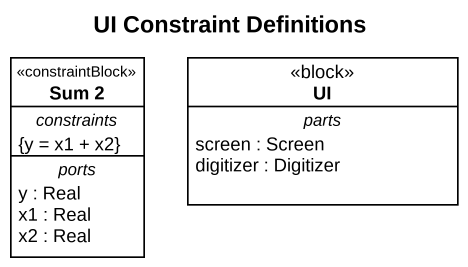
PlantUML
@startuml
title UI Constraint Definitions
hide circle
hide empty members
class "Sum 2" as Sum_2 <<constraintBlock>> {
  -- constraints --
  {y = x1 + x2}
  -- ports --
  y : Real
  x1 : Real
  x2 : Real
}
class UI <<block>> {
  -- parts --
  screen : Screen
  digitizer : Digitizer
}
@enduml
